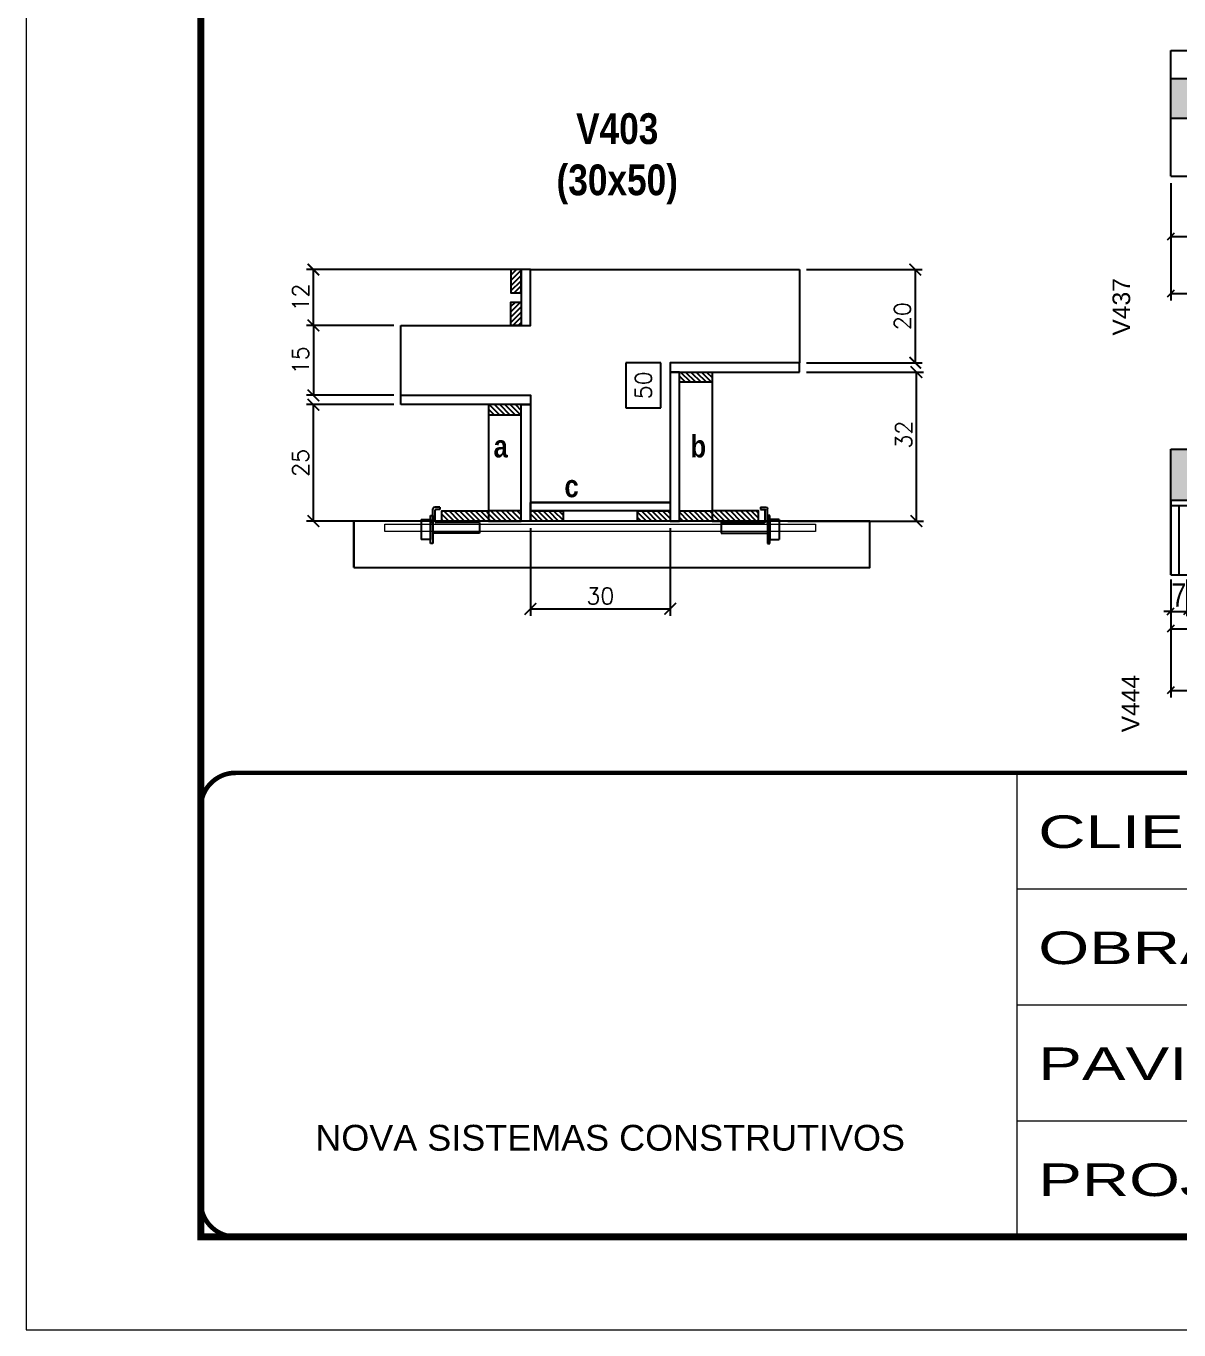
# Model space of a CAD drawing. Extents: x -3394 to 16474, y -5031 to 14397.
# Drawn here: x 7442 to 7937, y 12198 to 12758 of the extents above; entities that cross this region are included whole.
import ezdxf

# ---------------------------------------------------------------- set-up
doc = ezdxf.new("R2010")
doc.units = 0
doc.linetypes.add('CONTINUO', pattern=[0])
doc.linetypes.add('DASHED', pattern=[0.75, 0.5, -0.25])
doc.layers.get('0').update_dxf_attribs({"linetype": 'CONTINUOUS'})
doc.layers.get('Defpoints').update_dxf_attribs({"linetype": 'CONTINUOUS'})
for name, color, linetype in [('barrote', 251, 'CONTINUOUS'), ('COTA', 241, 'CONTINUOUS'), ('Cota Seção (2x)', 4, 'CONTINUOUS'), ('detalhes', 4, 'CONTINUOUS'), ('NOMENCLATURA', 7, 'CONTINUOUS'), ('Painéis', 200, 'CONTINUOUS'), ('presilha', 1, 'CONTINUOUS'), ('SARR_2.2x7', 40, 'CONTINUOUS'), ('SARR_3.5x7', 81, 'CONTINUOUS')]:
    doc.layers.add(name, color=color, linetype=linetype)
for name, color, linetype, lineweight in [('CONCRETO', 251, 'CONTINUOUS', 25), ('Folhas', 255, 'CONTINUOUS', 9), ('SARRAFO DE PRESSAO', 251, 'DASHED', 9), ('SCO-___-LAJ', 2, 'CONTINUOUS', 0)]:
    doc.layers.add(name, color=color, linetype=linetype, lineweight=lineweight)
doc.styles.add('ARIAL', font='arial.ttf')
doc.styles.add('COTA TECNICA', font='techl___.ttf', dxfattribs={"height": 10})
doc.styles.add('ROMANS', font='romans.shx')
doc.styles.add('TECNICA', font='techb___.ttf', dxfattribs={"height": 10})
doc.styles.add('Tecnologia', font='')
doc.styles.get('Tecnologia').set_extended_font_data('Forgotten Futurist')
doc.dimstyles.new('Cota Seção (2x)', dxfattribs={"dimtxt": 7, "dimasz": 5, "dimexe": 3, "dimexo": 3, "dimgap": 2, "dimtad": 3, "dimdec": 1, "dimlfac": 0.5, "dimzin": 12, "dimdsep": 46, "dimtxsty": 'ROMANS', "dimblk": 'ARCHTICK', "dimcen": 0, "dimclrd": 4, "dimclre": 4, "dimclrt": 1, "dimadec": 1, "dimazin": 3, "dimtfac": 1, "dimtdec": 1, "dimtmove": 0, "dimatfit": 3, "dimldrblk": 'OBLIQUE', "dimfxl": 1, "dimtolj": 1, "dimtzin": 12, "dimarcsym": 0})
doc.dimstyles.new('Cota Seção interna', dxfattribs={"dimtxt": 7, "dimasz": 6, "dimexe": 0.18, "dimexo": 2, "dimgap": -4, "dimtad": 3, "dimdec": 1, "dimlfac": 0.5, "dimzin": 12, "dimdsep": 46, "dimtxsty": 'ROMANS', "dimblk": 'ARCHTICK', "dimcen": 0.09, "dimse1": 1, "dimse2": 1, "dimsd1": 1, "dimsd2": 1, "dimclrd": 180, "dimclre": 5, "dimclrt": 1, "dimadec": 0, "dimazin": 3, "dimtfac": 1, "dimtdec": 1, "dimtofl": 0, "dimtmove": 0, "dimatfit": 3, "dimldrblk": 'ARCHTICK', "dimfxl": 1, "dimtolj": 1, "dimtzin": 0, "dimarcsym": 0})
doc.dimstyles.new('PAINEL', dxfattribs={"dimtxt": 10, "dimasz": 3, "dimexe": 3, "dimexo": 3, "dimgap": 3, "dimtad": 1, "dimdec": 1, "dimzin": 12, "dimdsep": 46, "dimtxsty": 'COTA TECNICA', "dimblk1": 'OBLIQUE', "dimblk2": 'OBLIQUE', "dimsah": 1, "dimcen": 0.9, "dimclrd": 4, "dimclre": 4, "dimclrt": 240, "dimadec": 1, "dimazin": 3, "dimtfac": 1, "dimtdec": 1, "dimtmove": 0, "dimatfit": 3, "dimfxl": 1, "dimtolj": 1, "dimtzin": 12, "dimarcsym": 0})
pattern_1 = [(135, (-109.4569, -2214.735), (-1.12253202, -1.12253202), [])]
pattern_2 = [(135, (-87.4569, -2214.735), (-1.12253202, -1.12253202), [])]
pattern_3 = [(225, (22460.4726, 4889.09), (1.12253202, -1.12253202), [])]

# ---------------------------------------------------------------- blocks, each defined once
blk = doc.blocks.new('9999999999')
at = {"color": 30, "linetype": 'CONTINUO'}
for p, q in [((98564.56, 34230.21), (98564.56, 34429.45)), ((98564.56, 34379.64), (99583.98, 34379.64)), ((98564.56, 34329.83), (99487.98, 34329.83)), ((98564.56, 34280.02), (99487.98, 34280.02))]:
    blk.add_line(p, q, dxfattribs=at)
at = {"color": 30, "linetype": 'CONTINUO', "const_width": 2}
blk.add_lwpolyline([(99583.98, 34230.21), (99583.98, 34414.45, 0.414214), (99568.98, 34429.45), (98228.98, 34429.45, 0.414214), (98213.98, 34414.45), (98213.98, 34245.21, 0.414214), (98228.98, 34230.21), (99583.98, 34230.21)], format="xyb", dxfattribs=at)
at = {"layer": 'Folhas'}
blk.add_lwpolyline([(98138.98, 34190.21), (99623.98, 34190.21), (99623.98, 35240.21), (98138.98, 35240.21)], close=True, dxfattribs=at)
at = {"layer": 'Folhas', "color": 30, "const_width": 3}
blk.add_lwpolyline([(98213.98, 34230.21), (99583.98, 34230.21), (99583.98, 35200.21), (98213.98, 35200.21)], close=True, dxfattribs=at)
at = {"color": 7, "linetype": 'Continuous', "ltscale": 5, "style": 'ARIAL'}
blk.add_text('NOVA SISTEMAS CONSTRUTIVOS', height=11.0592, dxfattribs=at).set_placement((98263.19, 34267.21))
at = {"layer": 'Folhas', "color": 7, "style": 'Tecnologia', "width": 1.5}
for s, p in [('CLIENTE:', (98573.65, 34397.17)), ('OBRA:', (98573.65, 34347.31)), ('PAVIMENTO:', (98573.65, 34297.5)), ('PROJETO:', (98573.65, 34247.69))]:
    blk.add_text(s, height=14, dxfattribs=at).set_placement(p)
blk = doc.blocks.new('_Oblique')
at = {"color": 0, "linetype": 'ByBlock', "lineweight": -2}
blk.add_line((-0.5, -0.5), (0.5, 0.5), dxfattribs=at)
blk = doc.blocks.new('*D147')
at = {"layer": 'COTA', "color": 4, "linetype": 'ByBlock', "lineweight": -2, "transparency": 16777216}
for p, q in [((7933.73, 12690.42), (7933.73, 12664.54)), ((8177.73, 12690.42), (8177.73, 12664.54)), ((7933.73, 12667.54), (8177.73, 12667.54))]:
    blk.add_line(p, q, dxfattribs=at)
at = {"layer": 'Defpoints', "color": 0, "linetype": 'ByBlock', "transparency": 16777216}
for p in [(7933.73, 12693.42), (8177.73, 12693.42), (8177.73, 12667.54)]:
    blk.add_point(p, dxfattribs=at)
at = {"layer": 'COTA', "color": 4, "linetype": 'ByBlock', "lineweight": -2, "transparency": 16777216, "xscale": 3, "yscale": 3, "zscale": 3, "rotation": 180}
blk.add_blockref('_Oblique', (7933.73, 12667.54), dxfattribs=at)
at = {"layer": 'COTA', "color": 4, "linetype": 'ByBlock', "lineweight": -2, "transparency": 16777216, "xscale": 3, "yscale": 3, "zscale": 3}
blk.add_blockref('_Oblique', (8177.73, 12667.54), dxfattribs=at)
at = {"layer": 'COTA', "color": 240, "linetype": 'ByBlock', "transparency": 16777216, "insert": (8055.73, 12675.62), "char_height": 10, "attachment_point": 5, "style": 'COTA TECNICA'}
blk.add_mtext('\\A1;244', dxfattribs=at)
blk = doc.blocks.new('*D149')
at = {"layer": 'COTA', "color": 4, "linetype": 'ByBlock', "lineweight": -2, "transparency": 16777216}
for p, q in [((7933.73, 12690.42), (7933.73, 12640)), ((8571.53, 12690.42), (8571.53, 12640)), ((7933.73, 12643), (8571.53, 12643))]:
    blk.add_line(p, q, dxfattribs=at)
at = {"layer": 'Defpoints', "color": 0, "linetype": 'ByBlock', "transparency": 16777216}
for p in [(7933.73, 12693.42), (8571.53, 12693.42), (8571.53, 12643)]:
    blk.add_point(p, dxfattribs=at)
at = {"layer": 'COTA', "color": 4, "linetype": 'ByBlock', "lineweight": -2, "transparency": 16777216, "xscale": 3, "yscale": 3, "zscale": 3, "rotation": 180}
blk.add_blockref('_Oblique', (7933.73, 12643), dxfattribs=at)
at = {"layer": 'COTA', "color": 4, "linetype": 'ByBlock', "lineweight": -2, "transparency": 16777216, "xscale": 3, "yscale": 3, "zscale": 3}
blk.add_blockref('_Oblique', (8571.53, 12643), dxfattribs=at)
at = {"layer": 'COTA', "color": 240, "linetype": 'ByBlock', "transparency": 16777216, "insert": (8252.63, 12651.24), "char_height": 10, "attachment_point": 5, "style": 'COTA TECNICA'}
blk.add_mtext('\\A1;637.8', dxfattribs=at)
blk = doc.blocks.new('*D155')
at = {"layer": 'COTA', "color": 4, "linetype": 'ByBlock', "lineweight": -2, "transparency": 16777216}
for p, q in [((7933.73, 12519.28), (7933.73, 12496.13)), ((8177.73, 12519.28), (8177.73, 12496.13)), ((7933.73, 12499.13), (8177.73, 12499.13))]:
    blk.add_line(p, q, dxfattribs=at)
at = {"layer": 'Defpoints', "color": 0, "linetype": 'ByBlock', "transparency": 16777216}
for p in [(7933.73, 12522.28), (8177.73, 12522.28), (8177.73, 12499.13)]:
    blk.add_point(p, dxfattribs=at)
at = {"layer": 'COTA', "color": 4, "linetype": 'ByBlock', "lineweight": -2, "transparency": 16777216, "xscale": 3, "yscale": 3, "zscale": 3, "rotation": 180}
blk.add_blockref('_Oblique', (7933.73, 12499.13), dxfattribs=at)
at = {"layer": 'COTA', "color": 4, "linetype": 'ByBlock', "lineweight": -2, "transparency": 16777216, "xscale": 3, "yscale": 3, "zscale": 3}
blk.add_blockref('_Oblique', (8177.73, 12499.13), dxfattribs=at)
at = {"layer": 'COTA', "color": 240, "linetype": 'ByBlock', "transparency": 16777216, "insert": (8055.73, 12507.21), "char_height": 10, "attachment_point": 5, "style": 'COTA TECNICA'}
blk.add_mtext('\\A1;244', dxfattribs=at)
blk = doc.blocks.new('*D157')
at = {"layer": 'COTA', "color": 4, "linetype": 'ByBlock', "lineweight": -2, "transparency": 16777216}
for p, q in [((7933.73, 12519.28), (7933.73, 12469.63)), ((8616.43, 12519.28), (8616.43, 12469.63)), ((7933.73, 12472.63), (8616.43, 12472.63))]:
    blk.add_line(p, q, dxfattribs=at)
at = {"layer": 'Defpoints', "color": 0, "linetype": 'ByBlock', "transparency": 16777216}
for p in [(7933.73, 12522.28), (8616.43, 12522.28), (8616.43, 12472.63)]:
    blk.add_point(p, dxfattribs=at)
at = {"layer": 'COTA', "color": 4, "linetype": 'ByBlock', "lineweight": -2, "transparency": 16777216, "xscale": 3, "yscale": 3, "zscale": 3, "rotation": 180}
blk.add_blockref('_Oblique', (7933.73, 12472.63), dxfattribs=at)
at = {"layer": 'COTA', "color": 4, "linetype": 'ByBlock', "lineweight": -2, "transparency": 16777216, "xscale": 3, "yscale": 3, "zscale": 3}
blk.add_blockref('_Oblique', (8616.43, 12472.63), dxfattribs=at)
at = {"layer": 'COTA', "color": 240, "linetype": 'ByBlock', "transparency": 16777216, "insert": (8275.08, 12480.76), "char_height": 10, "attachment_point": 5, "style": 'COTA TECNICA'}
blk.add_mtext('\\A1;682.7', dxfattribs=at)
blk = doc.blocks.new('*D160')
at = {"layer": 'COTA', "color": 4, "linetype": 'Continuous', "lineweight": -2, "transparency": 16777216}
for p, q in [((7933.73, 12520.28), (7933.73, 12504.56)), ((7940.73, 12520.28), (7940.73, 12504.56)), ((7933.73, 12506.56), (7930.73, 12506.56)), ((7933.73, 12506.56), (7940.73, 12506.56)), ((7940.73, 12506.56), (7943.73, 12506.56))]:
    blk.add_line(p, q, dxfattribs=at)
at = {"layer": 'Defpoints', "color": 0, "linetype": 'Continuous', "transparency": 16777216}
for p in [(7933.73, 12522.28), (7940.73, 12522.28), (7940.73, 12506.56)]:
    blk.add_point(p, dxfattribs=at)
at = {"layer": 'COTA', "color": 4, "linetype": 'Continuous', "lineweight": -2, "transparency": 16777216, "xscale": 3, "yscale": 3, "zscale": 3}
blk.add_blockref('_Oblique', (7933.73, 12506.56), dxfattribs=at)
at = {"layer": 'COTA', "color": 4, "linetype": 'Continuous', "lineweight": -2, "transparency": 16777216, "xscale": 3, "yscale": 3, "zscale": 3, "rotation": 180}
blk.add_blockref('_Oblique', (7940.73, 12506.56), dxfattribs=at)
at = {"layer": 'COTA', "color": 240, "linetype": 'Continuous', "transparency": 16777216, "insert": (7937.23, 12513.64), "char_height": 10, "attachment_point": 5, "style": 'COTA TECNICA'}
blk.add_mtext('\\A1;7', dxfattribs=at)
blk = doc.blocks.new('_ArchTick')
at = {"color": 0, "linetype": 'ByBlock', "const_width": 0.15}
blk.add_lwpolyline([(-0.5, -0.5), (0.5, 0.5)], dxfattribs=at)
blk = doc.blocks.new('*D194')
at = {"layer": 'COTA', "color": 4, "lineweight": -2, "transparency": 16777216}
for p, q in [((7600.2, 12595.34), (7562.59, 12595.34)), ((7565.59, 12545.34), (7565.59, 12595.34)), ((7617.8, 12545.34), (7562.59, 12545.34))]:
    blk.add_line(p, q, dxfattribs=at)
at = {"layer": 'Defpoints', "color": 0, "transparency": 16777216}
for p in [(7565.59, 12595.34), (7603.2, 12595.34), (7620.8, 12545.34)]:
    blk.add_point(p, dxfattribs=at)
at = {"layer": 'COTA', "color": 4, "lineweight": -2, "transparency": 16777216, "xscale": 5, "yscale": 5, "zscale": 5}
for p, rotation in [((7565.59, 12595.34), 90), ((7565.59, 12545.34), 270)]:
    blk.add_blockref('_ArchTick', p, dxfattribs=dict(at, rotation=rotation))
at = {"layer": 'COTA', "color": 1, "transparency": 16777216, "insert": (7560.09, 12570.34), "char_height": 7, "attachment_point": 5, "rotation": 90, "style": 'ROMANS'}
blk.add_mtext('\\A1;25', dxfattribs=at)
blk = doc.blocks.new('*D195')
at = {"layer": 'COTA', "color": 4, "lineweight": -2, "transparency": 16777216}
for p, q in [((7600.2, 12629.34), (7562.59, 12629.34)), ((7565.59, 12629.34), (7565.59, 12599.34)), ((7600.2, 12599.34), (7562.59, 12599.34))]:
    blk.add_line(p, q, dxfattribs=at)
at = {"layer": 'Defpoints', "color": 0, "transparency": 16777216}
for p in [(7603.2, 12629.34), (7565.59, 12599.34), (7603.2, 12599.34)]:
    blk.add_point(p, dxfattribs=at)
at = {"layer": 'COTA', "color": 4, "lineweight": -2, "transparency": 16777216, "xscale": 5, "yscale": 5, "zscale": 5}
for p, rotation in [((7565.59, 12629.34), 90), ((7565.59, 12599.34), 270)]:
    blk.add_blockref('_ArchTick', p, dxfattribs=dict(at, rotation=rotation))
at = {"layer": 'COTA', "color": 1, "transparency": 16777216, "insert": (7560.09, 12614.34), "char_height": 7, "attachment_point": 5, "rotation": 90, "style": 'ROMANS'}
blk.add_mtext('\\A1;15', dxfattribs=at)
blk = doc.blocks.new('*D196')
at = {"layer": 'COTA', "color": 4, "lineweight": -2, "transparency": 16777216}
for p, q in [((7777.4, 12609.34), (7827.56, 12609.34)), ((7824.56, 12545.34), (7824.56, 12609.34)), ((7769.4, 12545.34), (7827.56, 12545.34))]:
    blk.add_line(p, q, dxfattribs=at)
at = {"layer": 'Defpoints', "color": 0, "transparency": 16777216}
for p in [(7774.4, 12609.34), (7824.56, 12609.34), (7766.4, 12545.34)]:
    blk.add_point(p, dxfattribs=at)
at = {"layer": 'COTA', "color": 4, "lineweight": -2, "transparency": 16777216, "xscale": 5, "yscale": 5, "zscale": 5}
for p, rotation in [((7824.56, 12609.34), 90), ((7824.56, 12545.34), 270)]:
    blk.add_blockref('_ArchTick', p, dxfattribs=dict(at, rotation=rotation))
at = {"layer": 'COTA', "color": 1, "transparency": 16777216, "insert": (7819.06, 12582.44), "char_height": 7, "attachment_point": 5, "rotation": 90, "style": 'ROMANS'}
blk.add_mtext('\\A1;32', dxfattribs=at)
blk = doc.blocks.new('*D197')
at = {"layer": 'Cota Seção (2x)', "color": 180, "lineweight": -2, "transparency": 16777216}
for p, q in [((7714.8, 12613.29), (7699.8, 12613.29)), ((7699.8, 12613.29), (7699.8, 12593.95)), ((7714.8, 12593.95), (7714.8, 12613.29)), ((7699.8, 12593.95), (7714.8, 12593.95))]:
    blk.add_line(p, q, dxfattribs=at)
at = {"layer": 'Defpoints', "color": 0, "transparency": 16777216}
for p in [(7718.8, 12653.34), (7718.8, 12653.34), (7718.8, 12553.34)]:
    blk.add_point(p, dxfattribs=at)
at = {"layer": 'Cota Seção (2x)', "color": 1, "transparency": 16777216, "insert": (7707.3, 12603.62), "char_height": 7, "attachment_point": 5, "rotation": 90, "style": 'ROMANS'}
blk.add_mtext('\\A1;50', dxfattribs=at)
blk = doc.blocks.new('PRESILHA METÁLICA 1')
at = {"layer": 'presilha'}
for p, q in [((7.5, 10.64), (7.5, 19.86)), ((12, 21), (8.64, 21)), ((9, 11.57), (9, 18.93)), ((12, 19.5), (9.57, 19.5)), ((12, 21), (12, 19.5)), ((0, 13), (6, 13)), ((0, 13), (0, 0)), ((6, 15.5), (7.5, 15.5)), ((6, -2.5), (6, 15.5)), ((6, 13), (6, 0)), ((7.5, 15.5), (7.5, -2.5)), ((37.5, 11), (9.57, 11)), ((37.5, 11), (37.5, 4.1)), ((6, 0), (0, 0)), ((37.5, 4.1), (7.5, 4.1)), ((7.5, -2.5), (6, -2.5))]:
    blk.add_line(p, q, dxfattribs=at)
for centre, radius, start, end in [((8.64, 19.86), 1.14, 90, 180), ((9.57, 18.93), 0.57, 90, 180), ((9.57, 11.57), 0.57, 180, 270)]:
    blk.add_arc(centre, radius, start, end, dxfattribs=at)
blk = doc.blocks.new('*D198')
at = {"layer": 'COTA', "color": 4, "lineweight": -2, "transparency": 16777216}
for p, q in [((7658.8, 12542.34), (7658.8, 12504.66)), ((7718.8, 12542.34), (7718.8, 12504.66)), ((7658.8, 12507.66), (7718.8, 12507.66))]:
    blk.add_line(p, q, dxfattribs=at)
at = {"layer": 'Defpoints', "color": 0, "transparency": 16777216}
for p in [(7658.8, 12545.34), (7718.8, 12545.34), (7718.8, 12507.66)]:
    blk.add_point(p, dxfattribs=at)
at = {"layer": 'COTA', "color": 4, "lineweight": -2, "transparency": 16777216, "xscale": 5, "yscale": 5, "zscale": 5, "rotation": 180}
blk.add_blockref('_ArchTick', (7658.8, 12507.66), dxfattribs=at)
at = {"layer": 'COTA', "color": 4, "lineweight": -2, "transparency": 16777216, "xscale": 5, "yscale": 5, "zscale": 5}
blk.add_blockref('_ArchTick', (7718.8, 12507.66), dxfattribs=at)
at = {"layer": 'COTA', "color": 1, "transparency": 16777216, "insert": (7688.8, 12513.16), "char_height": 7, "attachment_point": 5, "style": 'ROMANS'}
blk.add_mtext('\\A1;30', dxfattribs=at)
blk = doc.blocks.new('*D199')
at = {"layer": 'COTA', "color": 4, "lineweight": -2, "transparency": 16777216}
for p, q in [((7777.4, 12653.34), (7827.05, 12653.34)), ((7824.05, 12653.34), (7824.05, 12613.34)), ((7777.4, 12613.34), (7827.05, 12613.34))]:
    blk.add_line(p, q, dxfattribs=at)
at = {"layer": 'Defpoints', "color": 0, "transparency": 16777216}
for p in [(7774.4, 12653.34), (7774.4, 12613.34), (7824.05, 12613.34)]:
    blk.add_point(p, dxfattribs=at)
at = {"layer": 'COTA', "color": 4, "lineweight": -2, "transparency": 16777216, "xscale": 5, "yscale": 5, "zscale": 5}
for p, rotation in [((7824.05, 12653.34), 90), ((7824.05, 12613.34), 270)]:
    blk.add_blockref('_ArchTick', p, dxfattribs=dict(at, rotation=rotation))
at = {"layer": 'COTA', "color": 1, "transparency": 16777216, "insert": (7818.55, 12633.34), "char_height": 7, "attachment_point": 5, "rotation": 90, "style": 'ROMANS'}
blk.add_mtext('\\A1;20', dxfattribs=at)
blk = doc.blocks.new('*D200')
at = {"layer": 'COTA', "color": 4, "lineweight": -2, "transparency": 16777216}
for p, q in [((7651.8, 12653.34), (7562.59, 12653.34)), ((7565.59, 12629.34), (7565.59, 12653.34)), ((7600.2, 12629.34), (7562.59, 12629.34))]:
    blk.add_line(p, q, dxfattribs=at)
at = {"layer": 'Defpoints', "color": 0, "transparency": 16777216}
for p in [(7565.59, 12653.34), (7654.8, 12653.34), (7603.2, 12629.34)]:
    blk.add_point(p, dxfattribs=at)
at = {"layer": 'COTA', "color": 4, "lineweight": -2, "transparency": 16777216, "xscale": 5, "yscale": 5, "zscale": 5}
for p, rotation in [((7565.59, 12653.34), 90), ((7565.59, 12629.34), 270)]:
    blk.add_blockref('_ArchTick', p, dxfattribs=dict(at, rotation=rotation))
at = {"layer": 'COTA', "color": 1, "transparency": 16777216, "insert": (7560.09, 12641.34), "char_height": 7, "attachment_point": 5, "rotation": 90, "style": 'ROMANS'}
blk.add_mtext('\\A1;12', dxfattribs=at)

msp = doc.modelspace()

# ---------------------------------------------------------------- hatches: boundary and pattern name
at = {"layer": 'COTA', "linetype": 'Continuous'}
h = msp.add_hatch(dxfattribs=at)
h.set_pattern_fill('AR-CONC', color=256, scale=0.05)
h.set_pattern_definition([(50, (0, -399.9315), (9.1092334, -0.7969543), [0.9525, -10.4775]), (355, (0, -399.9315), (-1.762171, 9.552842), [0.762, -8.382029]), (100.451445, (0.759, -399.998), (7.3470624, 8.7558876), [0.8095004, -8.904512]), (46.1842, (0, -397.391), (13.553952, -2.102116), [1.42875, -15.71625]), (96.63556, (1.13, -397.567), (11.870207, 12.371306), [1.214251, -13.35678]), (351.18415, (0, -397.391), (11.870207, 12.371306), [1.142998, -12.572987]), (21, (1.27, -398.0265), (7.5807196, -5.11326), [0.9525, -10.4775]), (326, (1.27, -398.0265), (3.0901014, 9.2093983), [0.762, -8.382]), (71.451445, (1.902, -398.453), (10.670821, 4.0961384), [0.8095004, -8.904497]), (37.5, (0, -399.9315), (0.15443016, 4.22775194), [0, -8.2804, 0, -8.509, 0, -8.41375]), (7.5, (0, -399.9315), (3.3409831, 5.0090287), [0, -4.8514, 0, -8.0899, 0, -3.20675]), (327.5, (-2.832, -399.9315), (6.77952976, -0.2864372), [0, -3.175, 0, -9.906, 0, -13.1445]), (317.5, (-4.102, -399.9315), (7.406459, 1.2713246), [0, -4.1275, 0, -6.5786, 0, -9.3345])])
h.paths.add_polyline_path([(8571.53, 12718.42), (8571.53, 12735.42), (7933.73, 12735.42), (7933.73, 12718.42)])
h = msp.add_hatch(dxfattribs=at)
h.set_pattern_fill('AR-CONC', color=256, scale=0.05)
h.set_pattern_definition([(50, (0, -405.101), (9.1092334, -0.7969543), [0.9525, -10.4775]), (355, (0, -405.101), (-1.762171, 9.552842), [0.762, -8.382029]), (100.451445, (0.759, -405.167), (7.3470624, 8.7558876), [0.8095004, -8.904512]), (46.1842, (0, -402.561), (13.553952, -2.102116), [1.42875, -15.71625]), (96.63556, (1.13, -402.736), (11.870207, 12.371306), [1.214251, -13.35678]), (351.18415, (0, -402.561), (11.870207, 12.371306), [1.142998, -12.572987]), (21, (1.27, -403.196), (7.5807196, -5.11326), [0.9525, -10.4775]), (326, (1.27, -403.196), (3.0901014, 9.2093983), [0.762, -8.382]), (71.451445, (1.902, -403.622), (10.670821, 4.0961384), [0.8095004, -8.904497]), (37.5, (0, -405.101), (0.15443016, 4.22775194), [0, -8.2804, 0, -8.509, 0, -8.41375]), (7.5, (0, -405.101), (3.3409831, 5.0090287), [0, -4.8514, 0, -8.0899, 0, -3.20675]), (327.5, (-2.832, -405.101), (6.77952976, -0.2864372), [0, -3.175, 0, -9.906, 0, -13.1445]), (317.5, (-4.102, -405.101), (7.406459, 1.2713246), [0, -4.1275, 0, -6.5786, 0, -9.3345])])
h.paths.add_polyline_path([(8616.43, 12554.28), (8616.43, 12576.28), (7933.73, 12576.28), (7933.73, 12554.28)])
at = {"layer": 'SARR_2.2x7'}
h = msp.add_hatch(dxfattribs=at)
h.set_pattern_fill('ANSI31', color=256, scale=0.5, angle=180)
h.set_pattern_definition(pattern_3)
h.paths.add_polyline_path([(7654.8, 12653.34), (7650.4, 12653.34), (7650.4, 12643.34), (7654.8, 12643.34)])
h = msp.add_hatch(dxfattribs=at)
h.set_pattern_fill('ANSI31', color=256, scale=0.5, angle=180)
h.set_pattern_definition(pattern_3)
h.paths.add_polyline_path([(7654.8, 12629.34), (7650.4, 12629.34), (7650.4, 12639.34), (7654.8, 12639.34)])
h = msp.add_hatch(dxfattribs=at)
h.set_pattern_fill('ANSI31', color=256, scale=0.5, angle=90)
h.set_pattern_definition(pattern_2)
h.paths.add_polyline_path([(7722.8, 12604.94), (7722.8, 12609.34), (7736.8, 12609.34), (7736.8, 12604.94)])
h = msp.add_hatch(dxfattribs=at)
h.set_pattern_fill('ANSI31', color=256, scale=0.5, angle=90)
h.set_pattern_definition(pattern_1)
h.paths.add_polyline_path([(7654.8, 12590.94), (7654.8, 12595.34), (7640.8, 12595.34), (7640.8, 12590.94)])
h = msp.add_hatch(dxfattribs=at)
h.set_pattern_fill('ANSI31', color=256, scale=0.5, angle=90)
h.set_pattern_definition(pattern_1)
h.paths.add_polyline_path([(7620.8, 12545.34), (7620.8, 12549.74), (7640.8, 12549.74), (7640.8, 12545.34)])
h = msp.add_hatch(dxfattribs=at)
h.set_pattern_fill('ANSI31', color=256, scale=0.5, angle=90)
h.set_pattern_definition(pattern_1)
h.paths.add_polyline_path([(7654.8, 12545.34), (7654.8, 12549.74), (7640.8, 12549.74), (7640.8, 12545.34)])
h = msp.add_hatch(dxfattribs=at)
h.set_pattern_fill('ANSI31', color=256, scale=0.5, angle=90)
h.set_pattern_definition(pattern_1)
h.paths.add_polyline_path([(7658.8, 12545.34), (7658.8, 12549.74), (7672.8, 12549.74), (7672.8, 12545.34)])
h = msp.add_hatch(dxfattribs=at)
h.set_pattern_fill('ANSI31', color=256, scale=0.5, angle=90)
h.set_pattern_definition(pattern_2)
h.paths.add_polyline_path([(7704.8, 12545.34), (7704.8, 12549.74), (7718.8, 12549.74), (7718.8, 12545.34)])
h = msp.add_hatch(dxfattribs=at)
h.set_pattern_fill('ANSI31', color=256, scale=0.5, angle=90)
h.set_pattern_definition(pattern_2)
h.paths.add_polyline_path([(7722.8, 12545.34), (7722.8, 12549.74), (7736.8, 12549.74), (7736.8, 12545.34)])
h = msp.add_hatch(dxfattribs=at)
h.set_pattern_fill('ANSI31', color=256, scale=0.5, angle=90)
h.set_pattern_definition(pattern_2)
h.paths.add_polyline_path([(7756.8, 12545.34), (7756.8, 12549.74), (7736.8, 12549.74), (7736.8, 12545.34)])

# ---------------------------------------------------------------- linework, layer by layer
at = {"layer": 'barrote'}
msp.add_lwpolyline([(7582.94, 12525.34), (7804.52, 12525.34), (7804.52, 12545.34), (7582.94, 12545.34)], close=True, dxfattribs=at)
at = {"layer": 'CONCRETO'}
for p, q in [((7658.8, 12653.34), (7774.4, 12653.34)), ((7774.4, 12653.34), (7774.4, 12613.34)), ((7603.2, 12599.34), (7603.2, 12629.34)), ((7603.2, 12629.34), (7658.8, 12629.34)), ((7774.4, 12613.34), (7718.8, 12613.34)), ((7718.8, 12613.34), (7718.8, 12553.34)), ((7603.2, 12599.34), (7658.8, 12599.34)), ((7658.8, 12599.34), (7658.8, 12553.34)), ((7718.8, 12553.34), (7658.8, 12553.34)), ((7640.8, 12545.34), (7640.8, 12545.34)), ((7718.8, 12545.34), (7718.8, 12545.34)), ((7736.8, 12545.34), (7736.8, 12545.34))]:
    msp.add_line(p, q, dxfattribs=at)
at = {"layer": 'COTA', "linetype": 'Continuous'}
msp.add_line((7933.73, 12718.42), (7933.73, 12735.42), dxfattribs=at)
at = {"layer": 'COTA', "linetype": 'ByBlock'}
for p, q in [((7933.73, 12576.28), (8616.43, 12576.28)), ((7933.73, 12554.28), (7933.73, 12576.28))]:
    msp.add_line(p, q, dxfattribs=at)
at = {"layer": 'detalhes', "color": 250}
msp.add_line((7582.94, 12525.34), (7582.94, 12545.34), dxfattribs=at)
at = {"layer": 'Painéis', "linetype": 'ByBlock'}
for p, q in [((7933.73, 12747.42), (8571.53, 12747.42)), ((7933.73, 12735.42), (7933.73, 12747.42)), ((7933.73, 12735.42), (8571.53, 12735.42)), ((7933.73, 12718.42), (8571.53, 12718.42)), ((7933.73, 12693.42), (7933.73, 12718.42)), ((7933.73, 12693.42), (8571.53, 12693.42)), ((7933.73, 12554.28), (8616.43, 12554.28)), ((7933.73, 12522.28), (7933.73, 12554.28)), ((7933.73, 12522.28), (8616.43, 12522.28))]:
    msp.add_line(p, q, dxfattribs=at)
at = {"layer": 'Painéis'}
for points in [[(7658.8, 12653.34), (7654.8, 12653.34), (7654.8, 12629.34), (7658.8, 12629.34)], [(7774.4, 12609.34), (7774.4, 12613.34), (7718.8, 12613.34), (7718.8, 12609.34)], [(7722.8, 12609.34), (7718.8, 12609.34), (7718.8, 12545.34), (7722.8, 12545.34)], [(7603.2, 12595.34), (7603.2, 12599.34), (7658.8, 12599.34), (7658.8, 12595.34)], [(7654.8, 12595.34), (7658.8, 12595.34), (7658.8, 12545.34), (7654.8, 12545.34)], [(7658.8, 12549.74), (7658.8, 12553.34), (7718.8, 12553.34), (7718.8, 12549.74)]]:
    msp.add_lwpolyline(points, close=True, dxfattribs=at)
at = {"layer": 'SARR_2.2x7', "linetype": 'Continuous'}
msp.add_line((7933.73, 12552.08), (8177.73, 12552.08), dxfattribs=at)
at = {"layer": 'SARR_2.2x7'}
for points in [[(7654.8, 12653.34), (7650.4, 12653.34), (7650.4, 12643.34), (7654.8, 12643.34)], [(7654.8, 12629.34), (7650.4, 12629.34), (7650.4, 12639.34), (7654.8, 12639.34)], [(7722.8, 12604.94), (7722.8, 12609.34), (7736.8, 12609.34), (7736.8, 12604.94)], [(7654.8, 12590.94), (7654.8, 12595.34), (7640.8, 12595.34), (7640.8, 12590.94)], [(7620.8, 12545.34), (7620.8, 12549.74), (7640.8, 12549.74), (7640.8, 12545.34)], [(7654.8, 12545.34), (7654.8, 12549.74), (7640.8, 12549.74), (7640.8, 12545.34)], [(7658.8, 12545.34), (7658.8, 12549.74), (7672.8, 12549.74), (7672.8, 12545.34)], [(7704.8, 12545.34), (7704.8, 12549.74), (7718.8, 12549.74), (7718.8, 12545.34)], [(7722.8, 12545.34), (7722.8, 12549.74), (7736.8, 12549.74), (7736.8, 12545.34)], [(7756.8, 12545.34), (7756.8, 12549.74), (7736.8, 12549.74), (7736.8, 12545.34)]]:
    msp.add_lwpolyline(points, close=True, dxfattribs=at)
at = {"layer": 'SARR_3.5x7'}
for p, q in [((7933.73, 12554.28), (7933.73, 12522.28)), ((7937.23, 12552.08), (7937.23, 12522.28)), ((7933.73, 12522.28), (7937.23, 12522.28))]:
    msp.add_line(p, q, dxfattribs=at)
for points in [[(7722.8, 12609.34), (7736.8, 12609.34), (7736.8, 12545.34), (7722.8, 12545.34)], [(7654.8, 12595.34), (7640.8, 12595.34), (7640.8, 12545.34), (7654.8, 12545.34)]]:
    msp.add_lwpolyline(points, close=True, dxfattribs=at)
at = {"layer": 'SCO-___-LAJ', "color": 1}
msp.add_lwpolyline([(7596.34, 12544.01), (7781.25, 12544.01), (7781.25, 12540.81), (7596.34, 12540.81)], close=True, dxfattribs=at)

# ---------------------------------------------------------------- block references
at = {"layer": 'presilha', "yscale": 0.6666666666666666, "zscale": 0.6666666666666666}
for p, xscale in [((7611.93, 12537.38), 0.6666666666666666), ((7765.66, 12537.38), -0.6666666666666666)]:
    msp.add_blockref('PRESILHA METÁLICA 1', p, dxfattribs=dict(at, xscale=xscale))
at = {"layer": 'SARRAFO DE PRESSAO', "color": 6, "linetype": 'ByBlock'}
msp.add_blockref('9999999999', (-90696.77, -21992.23), dxfattribs=at)

# ---------------------------------------------------------------- texts
at = {"layer": 'detalhes', "style": 'TECNICA'}
for s, p in [('b', (7727.51, 12572.67)), ('a', (7642.97, 12572.68)), ('c', (7673.4, 12555.58))]:
    msp.add_text(s, height=9.6, dxfattribs=at).set_placement(p)
at = {"layer": 'NOMENCLATURA', "linetype": 'Continuous', "style": 'ARIAL'}
for s, p in [('V437', (7916.33, 12624.99)), ('V444', (7920.26, 12454.62))]:
    msp.add_text(s, height=7.567, rotation=90, dxfattribs=at).set_placement(p)
at = {"layer": 'NOMENCLATURA', "insert": (7696.07, 12720.48), "char_height": 13.2, "attachment_point": 2, "style": 'TECNICA'}
msp.add_mtext_dynamic_manual_height_columns('V403\\P(30x50)', width=13.2, gutter_width=1, heights=[0], dxfattribs=at)

# ---------------------------------------------------------------- dimensions: what is measured, and where the dimension line sits
at = {"layer": 'COTA', "linetype": 'ByBlock'}
for base, p1, p2, picture, middle in [((8177.73, 12667.54), (7933.73, 12693.42), (8177.73, 12693.42), '*D147', (8055.73, 12675.62)), ((8571.53, 12643), (7933.73, 12693.42), (8571.53, 12693.42), '*D149', (8252.63, 12651.24)), ((8177.73, 12499.13), (7933.73, 12522.28), (8177.73, 12522.28), '*D155', (8055.73, 12507.21)), ((8616.43, 12472.63), (7933.73, 12522.28), (8616.43, 12522.28), '*D157', (8275.08, 12480.76))]:
    dim = msp.add_linear_dim(base=base, p1=p1, p2=p2, dimstyle='PAINEL', dxfattribs=at)
    dim.commit()
    dim.dimension.update_dxf_attribs({"geometry": picture, "text_midpoint": middle})
at = {"layer": 'COTA'}
for base, p1, p2, picture, middle in [((7565.59, 12653.34), (7603.2, 12629.34), (7654.8, 12653.34), '*D200', (7560.09, 12641.34)), ((7824.05, 12613.34), (7774.4, 12653.34), (7774.4, 12613.34), '*D199', (7818.55, 12633.34)), ((7565.59, 12599.34), (7603.2, 12629.34), (7603.2, 12599.34), '*D195', (7560.09, 12614.34)), ((7565.59, 12595.34), (7620.8, 12545.34), (7603.2, 12595.34), '*D194', (7560.09, 12570.34))]:
    dim = msp.add_linear_dim(base=base, p1=p1, p2=p2, angle=90, dimstyle='Cota Seção (2x)', dxfattribs=at)
    dim.commit()
    dim.dimension.update_dxf_attribs({"geometry": picture, "text_midpoint": middle})
dim = msp.add_linear_dim(base=(7824.56, 12609.34), p1=(7766.4, 12545.34), p2=(7774.4, 12609.34), angle=90, dimstyle='Cota Seção (2x)', dxfattribs=at)
dim.commit()
dim.dimension.update_dxf_attribs({"geometry": '*D196', "text_midpoint": (7824.56, 12582.44), "dimtype": 160})
dim = msp.add_linear_dim(base=(7718.8, 12507.66), p1=(7658.8, 12545.34), p2=(7718.8, 12545.34), dimstyle='Cota Seção (2x)', dxfattribs=at)
dim.commit()
dim.dimension.update_dxf_attribs({"geometry": '*D198', "text_midpoint": (7688.8, 12513.16)})
at = {"layer": 'COTA', "linetype": 'Continuous'}
dim = msp.add_linear_dim(base=(7940.73, 12506.56), p1=(7933.73, 12522.28), p2=(7940.73, 12522.28), dimstyle='PAINEL', override={"dimexe": 2, "dimexo": 2, "dimgap": 2, "dimadec": 8, "dimtix": 1, "dimatfit": 2, "dimldrblk": 'Oblique'}, dxfattribs=at)
dim.commit()
dim.dimension.update_dxf_attribs({"geometry": '*D160', "text_midpoint": (7937.23, 12513.64)})
at = {"layer": 'Cota Seção (2x)'}
dim = msp.add_linear_dim(base=(7718.8, 12653.34), p1=(7718.8, 12553.34), p2=(7718.8, 12653.34), angle=90, dimstyle='Cota Seção interna', dxfattribs=at)
dim.commit()
dim.dimension.update_dxf_attribs({"geometry": '*D197', "text_midpoint": (7718.8, 12603.62), "dimtype": 160})

doc.saveas('drawing.dxf')
